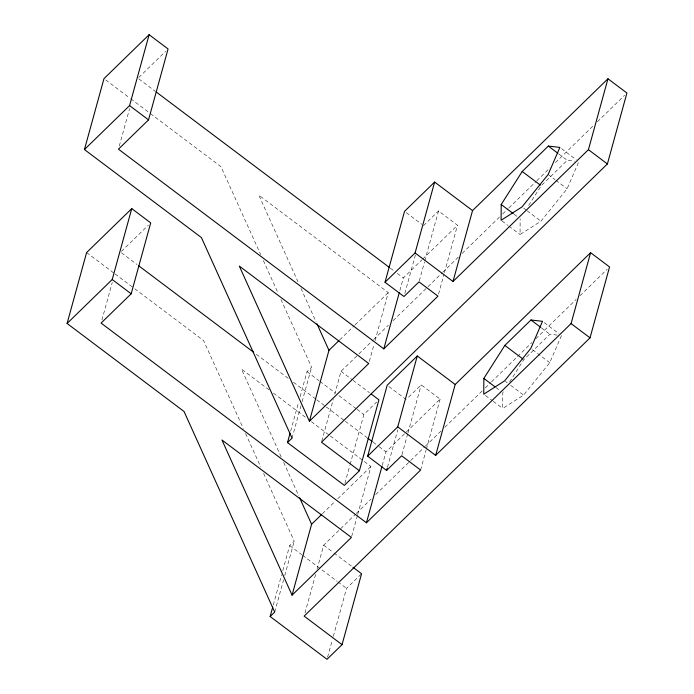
<?xml version="1.0" encoding="UTF-8"?>
<svg xmlns="http://www.w3.org/2000/svg" width="694" height="694" viewBox="0 0 694 694"><rect width="100%" height="100%" fill="white"/><g stroke="black" fill="none" stroke-linecap="round" stroke-linejoin="round"><path stroke-width="0.52" stroke-dasharray="3.47 2.6" d="M561.472 335.584L549.761 362.667L523.606 395.103L502.699 408.462L502.794 392.691L504.495 390.019M578.406 162.63L567.119 188.751L540.964 221.186L520.058 234.546L520.153 218.784M119.299 146.035L129.639 108.498M101.94 319.951L112.289 282.415M290.656 431.121L298.698 401.921M300.138 396.708L307.026 371.68L311.58 367.247L280.775 299.071M292.053 438.157L300.953 405.834M302.107 401.661L311.58 367.247M273.297 605.038L281.625 574.797M282.779 570.624L289.667 545.597L294.221 541.164L263.416 472.987M274.694 612.073L283.594 579.75M284.748 575.578L294.221 541.164M321.782 441.167L333.276 399.458M334.708 394.244L341.032 371.299L358.121 354.66M369.321 361.418L373.919 344.736M375.064 340.563L388.284 292.599L258.845 195.188L297.899 281.599M304.996 613.002L315.917 573.374M317.063 569.201L323.673 545.215L355.519 514.211M344.935 483.302L349.811 465.57M350.106 464.529L363.89 414.474L376.677 402.026M399.883 290.465L403.327 277.947L421.9 259.868M404.828 293.389L415.454 254.802M419.297 280.827L424.468 262.063M424.754 261.013L438.539 210.959L457.493 225.229L444.281 273.193M351.676 536.375L357.419 515.521M357.705 514.48L370.926 466.507L363.153 460.669M327.577 657.218L332.166 640.527M333.32 636.355L346.532 588.391L360.828 574.476M382.238 465.422L385.968 451.863L440.135 399.137L421.18 384.875L406.892 398.79M387.469 467.305L397.809 429.76M438.539 294.048L443.995 274.234M401.939 454.744L407.682 433.889M407.968 432.848L421.18 384.875M420.607 470.055L426.064 450.241M426.35 449.191L440.135 399.137M528.672 205.389L541.164 185.749L567.276 160.331L574.632 161.182M509.604 381.986L523.805 359.666L549.917 334.248L557.273 335.098M138.748 77.502L165.753 51.217M121.389 251.419L148.395 225.134M423.496 225.611L438.539 210.959M339.739 339.834L354.382 325.59M355.154 324.844L388.284 292.599M422.672 259.122L457.493 225.229M358.893 353.905L372.878 340.294M373.658 339.539L388.414 325.174M393.082 320.637L427.261 287.368M428.042 286.613L442.026 273.002M442.798 272.239L458.335 257.118M462.221 253.336L499.515 217.04M502.621 214.021L508.06 208.729M508.832 207.966L536.028 181.507M536.8 180.744L550.004 167.896M555.443 162.596L593.509 125.545M597.395 121.771L624.591 95.304M322.38 513.751L334.708 501.753M337.796 498.752L370.926 466.507M356.3 513.456L371.056 499.09M375.723 494.553L409.902 461.284M410.683 460.521L424.667 446.91M425.439 446.155L440.976 431.035M444.863 427.252L482.156 390.956M485.262 387.937L490.701 382.637M491.473 381.882L531.873 342.567M535.759 338.785L576.15 299.461M580.037 295.679L607.233 269.22M561.593 148.698L576.246 159.724M558.661 153.851L567.276 160.331M548.165 174.48L555.053 179.668M555.911 180.319L567.119 188.751M523.727 208.217L526.312 210.161M527.18 210.811L540.964 221.186M514.115 214.238L517.568 216.832M501.97 220.935L507.999 225.472M508.858 226.123L520.058 234.546M406.268 212.642L421.77 224.309M544.235 322.615L558.887 333.641M541.303 327.768L549.917 334.248M532.524 349.698L549.761 362.667M138.835 78.908L155.256 91.261M390.366 268.196L393.819 270.79M397.28 273.393L403.327 277.947M105.696 79.931L129.804 98.08M130.663 98.722L149.583 112.957M150.442 113.608L220.944 166.664L260.675 254.603M505.51 381.483L507.236 382.784M510.68 385.378L523.606 395.103M495.898 387.512L501.068 391.399M485.47 395.502L492.358 400.681M493.226 401.332L502.699 408.462M388.909 386.558L406.137 399.518M341.032 371.299L352.231 379.731M353.09 380.373L369.46 392.691M307.026 371.68L319.093 380.754M319.951 381.405L335.462 393.073M338.906 395.667L356.135 408.636M356.994 409.287L363.89 414.474M121.476 252.824L137.039 264.527M256.32 354.296L288.296 378.36M293.484 382.264L315.961 399.18M316.82 399.831L325.469 406.328M326.327 406.979L344.484 420.642M345.343 421.293L366.953 437.55M373.008 442.104L378.187 446.008M379.054 446.658L385.968 451.863M86.611 252.555L114.163 273.289M115.022 273.93L133.942 288.166M134.801 288.817L203.585 340.572L243.316 428.519M269.099 389.881L241.486 369.104L281.426 457.476M273.419 393.134L306.201 417.805M311.38 421.7L329.503 435.338M330.37 435.988L362.294 460.018M323.673 545.215L333.146 552.346M334.005 552.997L352.101 566.608M289.667 545.597L301.734 554.671M302.593 555.321L337.058 581.26M337.917 581.902L346.532 588.391M301.005 288.478L316.091 321.86M263.356 260.536L278.094 293.137M283.646 462.386L298.732 495.776M245.555 433.455L260.736 467.053"/><path stroke-width="1.04" d="M483.839 378.43L483.744 394.201L504.651 380.833L530.806 348.397L542.517 321.322L530.962 319.986L504.85 345.404L483.839 378.43L495.039 386.862M501.198 204.513L501.103 220.284L522.009 206.925L548.165 174.48L559.876 147.406L548.321 146.07L522.209 171.487L501.198 204.513L513.256 213.596M371.186 393.992L378.933 399.831L359.405 470.74L344.354 485.384L287.498 442.59L292.053 438.157L201.407 237.574L84.442 149.548L103.97 78.639L149.115 34.7L168.069 48.962L148.533 119.88L118.44 149.167L383.799 348.865L437.966 296.138L419.011 281.877L403.96 296.52L385.005 282.258L404.541 211.34L434.635 182.054L472.545 210.577L453.009 281.495L415.099 252.963L434.635 182.054M352.96 567.258L361.574 573.738L342.047 644.657L326.995 659.3L270.139 616.506L274.694 612.073L184.049 411.49L67.084 323.465L86.611 252.555L131.756 208.616L150.711 222.878L131.175 293.788L101.081 323.083L366.441 522.773L420.607 470.055L401.653 455.784L386.601 470.437L367.647 456.166L387.183 385.257L417.276 355.97L455.186 384.493L435.65 455.403L397.74 426.879L417.276 355.97M84.442 149.548L129.578 105.609L149.115 34.7M67.084 323.465L112.22 279.526L131.756 208.616M287.498 442.59L290.083 433.212M309.42 421.249L368.748 363.509L239.317 266.097L309.42 421.249L328.956 350.34L338.976 340.589M270.139 616.506L272.725 607.12M292.07 595.166L351.39 537.425L221.959 440.013L292.07 595.166L311.597 524.256L321.617 514.506M383.799 348.865L399.31 292.547M366.441 522.773L381.952 466.463M386.601 470.437L387.183 468.346M453.009 281.495L588.434 149.678L607.961 78.769L626.916 93.031L607.389 163.949L321.496 442.208L359.405 470.74M435.65 455.403L571.075 323.595L590.603 252.685L609.558 266.947L590.03 337.857L304.137 616.125L342.047 644.657M385.005 282.258L415.099 252.963M472.545 210.577L607.961 78.769M367.647 456.166L397.74 426.879M455.186 384.493L590.603 252.685M588.434 149.678L607.389 163.949M548.321 146.07L557.803 153.201M522.209 171.487L540.305 185.098M571.075 323.595L590.03 337.857M530.962 319.986L540.444 327.117M504.85 345.404L522.946 359.015M156.124 91.912L389.499 267.546M129.578 105.609L148.533 119.88M138.765 265.828L253.726 352.344M367.82 438.2L372.14 441.453M112.22 279.526L131.175 293.788M316.976 323.82L328.956 350.34M299.617 497.737L311.597 524.256"/></g></svg>
